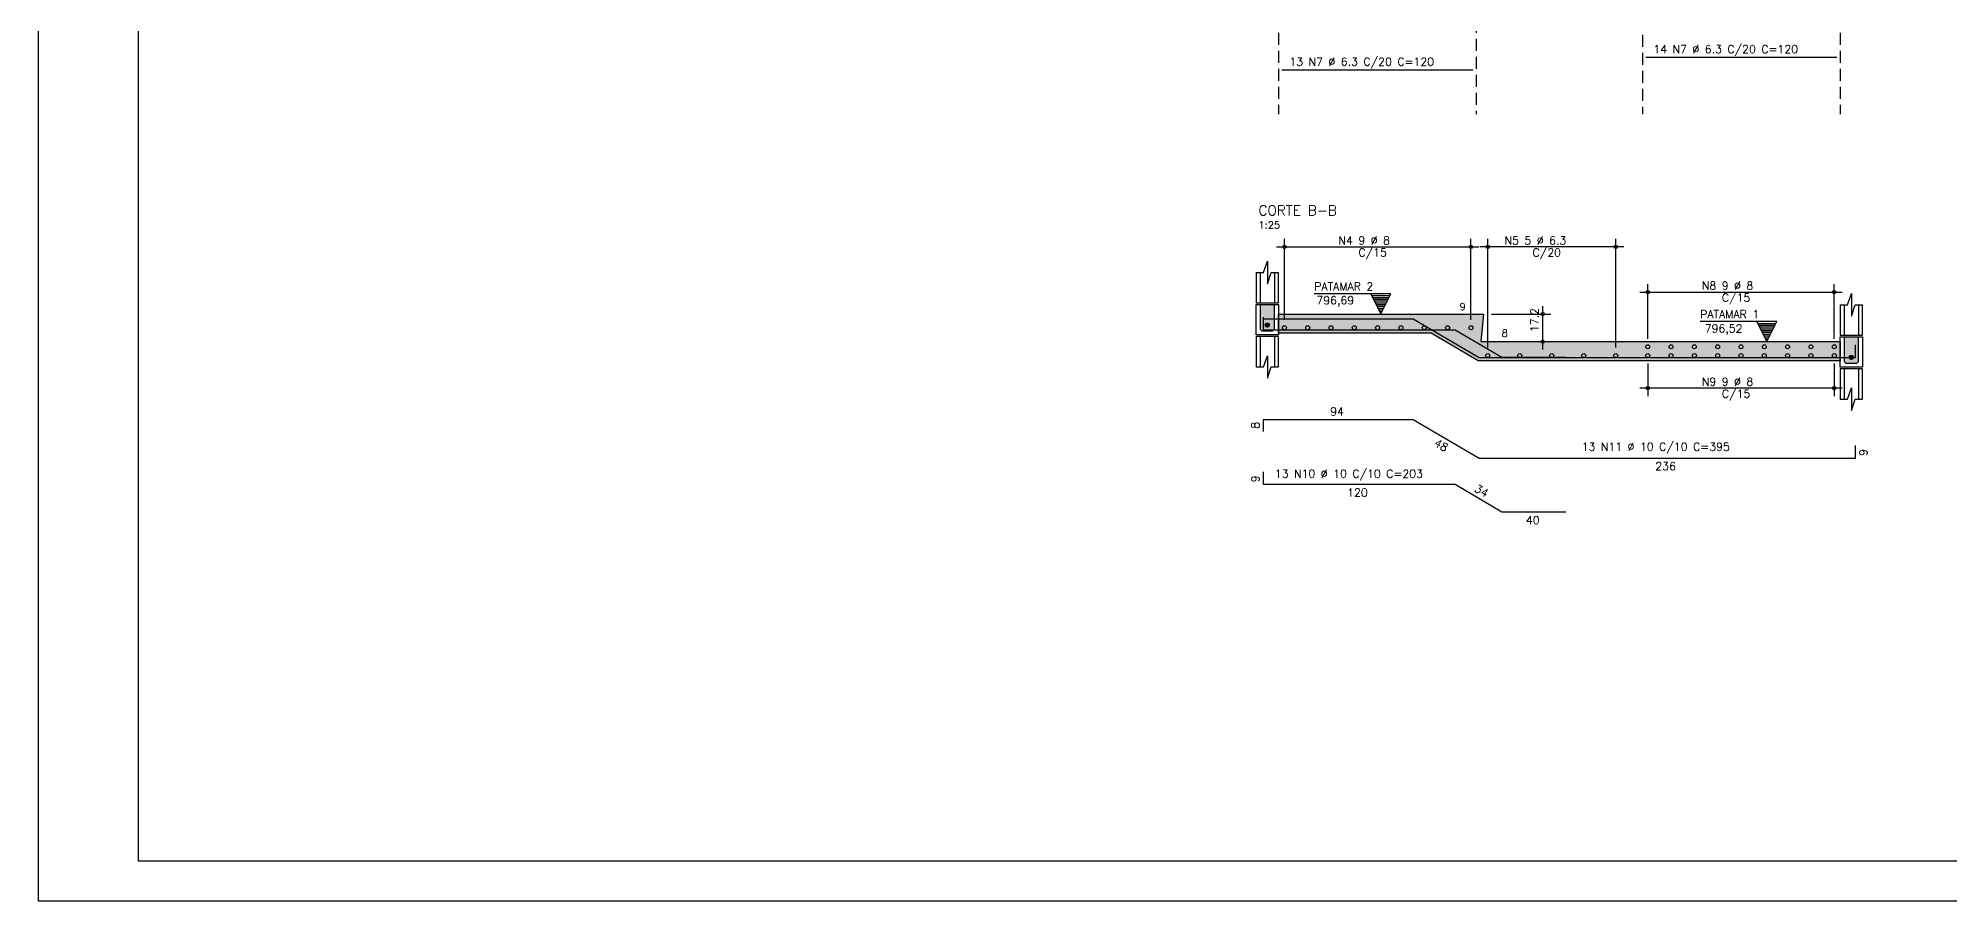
# Model space of a CAD drawing. Extents: x 0 to 84.1, y 0 to 59.4.
# Drawn here: x 0 to 47.79, y 0 to 21.57 of the extents above; entities that cross this region are included whole.
import ezdxf

# ---------------------------------------------------------------- set-up
doc = ezdxf.new("R2010")
doc.units = 0
doc.header["$MEASUREMENT"] = 0
doc.linetypes.add('ESTILO_TQS_0001', pattern=[0.45, 0.3, -0.15])
for name, color, linetype in [('ARQ_FOLHA', 7, 'CONTINUOUS'), ('PENA_01', 1, 'CONTINUOUS'), ('PENA_02', 2, 'CONTINUOUS'), ('PENA_03', 3, 'CONTINUOUS'), ('PENA_04', 4, 'CONTINUOUS'), ('PENA_05', 5, 'CONTINUOUS'), ('PENA_10', 253, 'CONTINUOUS')]:
    doc.layers.add(name, color=color, linetype=linetype)
doc.styles.get("Standard").update_dxf_attribs({"font": 'ROMANS.SHX'})

msp = doc.modelspace()

# ---------------------------------------------------------------- linework, layer by layer
at = {"layer": 'ARQ_FOLHA', "color": 1}
for points in [[(0, 0), (84.1, 0), (84.1, 59.4), (0, 59.4)], [(2.5, 1), (83.1, 1), (83.1, 58.4), (2.5, 58.4)]]:
    msp.add_lwpolyline(points, close=True, dxfattribs=at)
at = {"layer": 'PENA_01', "linetype": 'ESTILO_TQS_0001'}
for p, q in [((40.108, 28.854), (40.108, 19.668)), ((35.948, 23.354), (35.948, 19.668)), ((31.008, 22.154), (31.008, 19.668)), ((45.048, 22.154), (45.048, 19.668))]:
    msp.add_line(p, q, dxfattribs=at)
at = {"layer": 'PENA_01', "linetype": 'Continuous'}
for p, q in [((30.954, 16.352), (36.018, 16.352)), ((31.154, 14.529), (31.154, 16.552)), ((35.818, 14.529), (35.818, 16.552)), ((39.638, 16.351), (36.038, 16.351)), ((36.238, 13.833), (36.238, 16.551)), ((39.438, 13.833), (39.438, 16.551)), ((40.238, 14.053), (40.238, 15.422)), ((44.902, 14.053), (44.902, 15.422)), ((37.611, 13.783), (37.611, 14.871)), ((40.038, 15.222), (45.102, 15.222)), ((36.328, 14.671), (37.811, 14.671)), ((37.54, 13.983), (37.811, 13.983)), ((40.238, 13.433), (40.238, 12.62)), ((44.902, 13.433), (44.902, 12.62)), ((45.102, 12.82), (40.038, 12.82))]:
    msp.add_line(p, q, dxfattribs=at)
msp.add_lwpolyline([(31.008, 14.671), (36.128, 14.671), (36.068, 13.983), (45.048, 13.983), (45.048, 13.503), (35.998, 13.503), (34.824, 14.191), (31.008, 14.191), (31.008, 14.671)], dxfattribs=at)
at = {"layer": 'PENA_02', "linetype": 'Continuous'}
for points in [[(0, 0), (84.1, 0), (84.1, 59.4), (0, 59.4), (0, 0)], [(30.448, 15.711), (30.635, 15.711), (30.728, 15.991), (30.728, 15.431), (30.821, 15.711), (31.008, 15.711)], [(45.048, 14.903), (45.235, 14.903), (45.328, 15.183), (45.328, 14.623), (45.421, 14.903), (45.608, 14.903)], [(30.448, 13.351), (30.635, 13.351), (30.728, 13.631), (30.728, 13.071), (30.821, 13.351), (31.008, 13.351)], [(45.048, 12.543), (45.235, 12.543), (45.328, 12.823), (45.328, 12.263), (45.421, 12.543), (45.608, 12.543)]]:
    msp.add_lwpolyline(points, dxfattribs=at)
for centre, radius in [((31.154, 16.352), 0.0416), ((31.154, 16.352), 0.0208), ((35.818, 16.352), 0.0416), ((35.818, 16.352), 0.0208), ((36.238, 16.351), 0.0416), ((36.238, 16.351), 0.0208), ((39.438, 16.351), 0.0416), ((39.438, 16.351), 0.0208), ((40.238, 15.222), 0.0416), ((40.238, 15.222), 0.0208), ((44.902, 15.222), 0.0416), ((44.902, 15.222), 0.0208), ((37.611, 14.671), 0.04), ((37.611, 14.671), 0.02), ((37.611, 13.983), 0.04), ((37.611, 13.983), 0.02), ((40.238, 12.82), 0.0416), ((40.238, 12.82), 0.0208), ((44.902, 12.82), 0.0416), ((44.902, 12.82), 0.0208)]:
    msp.add_circle(centre, radius, dxfattribs=at)
at = {"layer": 'PENA_03', "linetype": 'Continuous'}
for p, q in [((30.448, 15.711), (30.448, 14.951)), ((30.548, 15.711), (30.548, 14.951)), ((30.908, 15.711), (30.908, 14.951)), ((31.008, 14.951), (31.008, 15.711)), ((30.448, 14.951), (31.008, 14.951)), ((33.818, 15.179), (31.898, 15.179)), ((33.568, 14.679), (33.318, 15.179)), ((33.34, 15.134), (33.796, 15.134)), ((33.363, 15.089), (33.773, 15.089)), ((33.385, 15.045), (33.751, 15.045)), ((33.407, 15), (33.729, 15)), ((33.429, 14.956), (33.707, 14.956)), ((33.452, 14.911), (33.684, 14.911)), ((33.474, 14.866), (33.662, 14.866)), ((33.496, 14.822), (33.64, 14.822)), ((33.568, 14.679), (33.818, 15.179)), ((45.048, 14.903), (45.048, 14.143)), ((45.148, 14.903), (45.148, 14.143)), ((45.508, 14.903), (45.508, 14.143)), ((45.608, 14.143), (45.608, 14.903)), ((33.519, 14.777), (33.617, 14.777)), ((33.541, 14.733), (33.595, 14.733)), ((43.466, 14.483), (41.546, 14.483)), ((43.216, 13.983), (42.966, 14.483)), ((42.988, 14.438), (43.443, 14.438)), ((43.01, 14.393), (43.421, 14.393)), ((43.033, 14.349), (43.399, 14.349)), ((43.216, 13.983), (43.466, 14.483)), ((31.008, 14.111), (30.448, 14.111)), ((30.448, 14.111), (30.448, 13.351)), ((30.548, 14.111), (30.548, 13.351)), ((30.908, 14.111), (30.908, 13.351)), ((31.008, 13.351), (31.008, 14.111)), ((43.055, 14.304), (43.377, 14.304)), ((43.077, 14.26), (43.354, 14.26)), ((43.1, 14.215), (43.332, 14.215)), ((43.122, 14.17), (43.31, 14.17)), ((43.144, 14.126), (43.287, 14.126)), ((43.166, 14.081), (43.265, 14.081)), ((43.189, 14.037), (43.243, 14.037)), ((45.048, 14.143), (45.608, 14.143)), ((45.048, 13.303), (45.048, 12.543)), ((45.608, 13.303), (45.048, 13.303)), ((45.148, 13.303), (45.148, 12.543)), ((45.508, 13.303), (45.508, 12.543)), ((45.608, 12.543), (45.608, 13.303))]:
    msp.add_line(p, q, dxfattribs=at)
for points in [[(31.008, 14.151), (30.448, 14.151), (30.448, 14.911), (31.008, 14.911), (31.008, 14.151)], [(30.548, 14.911), (30.548, 14.291), (30.588, 14.251), (30.868, 14.251), (30.908, 14.291), (30.908, 14.911)], [(33.318, 15.179), (33.568, 14.679), (33.818, 15.179), (33.318, 15.179)], [(30.676, 14.397), (30.677, 14.407), (30.68, 14.417), (30.685, 14.426), (30.692, 14.434), (30.701, 14.44), (30.71, 14.445), (30.72, 14.447), (30.731, 14.447), (30.741, 14.445), (30.751, 14.44), (30.759, 14.434), (30.766, 14.426), (30.771, 14.417), (30.775, 14.407), (30.776, 14.397), (30.775, 14.387), (30.771, 14.377), (30.766, 14.368), (30.759, 14.36), (30.751, 14.354), (30.741, 14.349), (30.731, 14.347), (30.72, 14.347), (30.71, 14.349), (30.701, 14.354), (30.692, 14.36), (30.685, 14.368), (30.68, 14.377), (30.677, 14.387), (30.676, 14.397)], [(42.966, 14.483), (43.216, 13.983), (43.466, 14.483), (42.966, 14.483)], [(45.608, 13.343), (45.048, 13.343), (45.048, 14.103), (45.608, 14.103), (45.608, 13.343)], [(45.148, 14.103), (45.148, 13.483), (45.188, 13.443), (45.468, 13.443), (45.508, 13.483), (45.508, 14.103)], [(45.276, 13.589), (45.277, 13.599), (45.28, 13.609), (45.285, 13.618), (45.292, 13.626), (45.301, 13.632), (45.31, 13.637), (45.32, 13.639), (45.331, 13.639), (45.341, 13.637), (45.351, 13.632), (45.359, 13.626), (45.366, 13.618), (45.371, 13.609), (45.375, 13.599), (45.376, 13.589), (45.375, 13.579), (45.371, 13.569), (45.366, 13.56), (45.359, 13.552), (45.351, 13.546), (45.341, 13.541), (45.331, 13.539), (45.32, 13.539), (45.31, 13.541), (45.301, 13.546), (45.292, 13.552), (45.285, 13.56), (45.28, 13.569), (45.277, 13.579), (45.276, 13.589)]]:
    msp.add_lwpolyline(points, dxfattribs=at)
for centre in [(30.726, 14.397), (31.154, 14.329), (31.737, 14.329), (32.319, 14.329), (32.902, 14.329), (33.484, 14.329), (34.067, 14.329), (34.649, 14.329), (35.232, 14.329), (35.818, 14.329), (40.238, 13.853), (40.821, 13.853), (41.403, 13.853), (41.986, 13.853), (42.568, 13.853), (43.151, 13.853), (43.733, 13.853), (44.316, 13.853), (44.902, 13.853), (36.238, 13.633), (37.038, 13.633), (37.838, 13.633), (38.638, 13.633), (39.438, 13.633), (40.238, 13.633), (40.821, 13.633), (41.403, 13.633), (41.986, 13.633), (42.568, 13.633), (43.151, 13.633), (43.733, 13.633), (44.316, 13.633), (44.902, 13.633), (45.326, 13.589)]:
    msp.add_circle(centre, 0.05, dxfattribs=at)
for points in [[(30.676, 14.397), (30.71, 14.445), (30.72, 14.447)], [(30.676, 14.397), (30.72, 14.447), (30.731, 14.447)], [(30.676, 14.397), (30.731, 14.447), (30.741, 14.445)], [(30.676, 14.397), (30.701, 14.44), (30.71, 14.445)], [(30.676, 14.397), (30.741, 14.445), (30.751, 14.44)], [(30.676, 14.397), (30.692, 14.434), (30.701, 14.44)], [(30.676, 14.397), (30.751, 14.44), (30.759, 14.434)], [(30.676, 14.397), (30.685, 14.426), (30.692, 14.434)], [(30.676, 14.397), (30.759, 14.434), (30.766, 14.426)], [(30.676, 14.397), (30.68, 14.417), (30.685, 14.426)], [(30.676, 14.397), (30.766, 14.426), (30.771, 14.417)], [(30.676, 14.397), (30.677, 14.407), (30.68, 14.417)], [(30.676, 14.397), (30.771, 14.417), (30.775, 14.407)], [(30.676, 14.397), (30.775, 14.407), (30.776, 14.397)], [(30.676, 14.397), (30.776, 14.397), (30.775, 14.387)], [(30.676, 14.397), (30.775, 14.387), (30.771, 14.377)], [(30.676, 14.397), (30.771, 14.377), (30.766, 14.368)], [(30.676, 14.397), (30.766, 14.368), (30.759, 14.36)], [(30.676, 14.397), (30.759, 14.36), (30.751, 14.354)], [(30.676, 14.397), (30.751, 14.354), (30.741, 14.349)], [(30.676, 14.397), (30.741, 14.349), (30.731, 14.347)], [(30.676, 14.397), (30.731, 14.347), (30.72, 14.347)], [(30.676, 14.397), (30.72, 14.347), (30.71, 14.349)], [(30.676, 14.397), (30.71, 14.349), (30.701, 14.354)], [(30.676, 14.397), (30.701, 14.354), (30.692, 14.36)], [(30.676, 14.397), (30.692, 14.36), (30.685, 14.368)], [(30.676, 14.397), (30.685, 14.368), (30.68, 14.377)], [(30.676, 14.397), (30.68, 14.377), (30.677, 14.387)], [(30.676, 14.397), (30.677, 14.387), (30.676, 14.397)], [(45.276, 13.589), (45.31, 13.637), (45.32, 13.639)], [(45.276, 13.589), (45.32, 13.639), (45.331, 13.639)], [(45.276, 13.589), (45.331, 13.639), (45.341, 13.637)], [(45.276, 13.589), (45.301, 13.632), (45.31, 13.637)], [(45.276, 13.589), (45.341, 13.637), (45.351, 13.632)], [(45.276, 13.589), (45.292, 13.626), (45.301, 13.632)], [(45.276, 13.589), (45.351, 13.632), (45.359, 13.626)], [(45.276, 13.589), (45.285, 13.618), (45.292, 13.626)], [(45.276, 13.589), (45.359, 13.626), (45.366, 13.618)], [(45.276, 13.589), (45.28, 13.609), (45.285, 13.618)], [(45.276, 13.589), (45.366, 13.618), (45.371, 13.609)], [(45.276, 13.589), (45.277, 13.599), (45.28, 13.609)], [(45.276, 13.589), (45.371, 13.609), (45.375, 13.599)], [(45.276, 13.589), (45.375, 13.599), (45.376, 13.589)], [(45.276, 13.589), (45.376, 13.589), (45.375, 13.579)], [(45.276, 13.589), (45.375, 13.579), (45.371, 13.569)], [(45.276, 13.589), (45.371, 13.569), (45.366, 13.56)], [(45.276, 13.589), (45.366, 13.56), (45.359, 13.552)], [(45.276, 13.589), (45.359, 13.552), (45.351, 13.546)], [(45.276, 13.589), (45.351, 13.546), (45.341, 13.541)], [(45.276, 13.589), (45.341, 13.541), (45.331, 13.539)], [(45.276, 13.589), (45.331, 13.539), (45.32, 13.539)], [(45.276, 13.589), (45.32, 13.539), (45.31, 13.541)], [(45.276, 13.589), (45.31, 13.541), (45.301, 13.546)], [(45.276, 13.589), (45.301, 13.546), (45.292, 13.552)], [(45.276, 13.589), (45.292, 13.552), (45.285, 13.56)], [(45.276, 13.589), (45.285, 13.56), (45.28, 13.569)], [(45.276, 13.589), (45.28, 13.569), (45.277, 13.579)], [(45.276, 13.589), (45.277, 13.579), (45.276, 13.589)]]:
    msp.add_solid(points, dxfattribs=at)
at = {"layer": 'PENA_05', "linetype": 'Continuous'}
for p, q in [((40.188, 21.096), (44.968, 21.096)), ((31.088, 20.782), (35.868, 20.782)), ((30.628, 14.271), (30.628, 14.591)), ((30.628, 14.247), (30.628, 14.551)), ((30.628, 14.551), (34.372, 14.551)), ((34.372, 14.551), (36.024, 13.583)), ((35.42, 14.271), (30.628, 14.271)), ((36.593, 13.583), (35.42, 14.271)), ((45.428, 13.583), (45.428, 13.903)), ((36.024, 13.583), (45.428, 13.583)), ((38.193, 13.583), (36.593, 13.583)), ((30.628, 11.731), (30.628, 12.035)), ((30.628, 12.035), (34.372, 12.035)), ((34.372, 12.035), (36.024, 11.067)), ((36.024, 11.067), (45.428, 11.067)), ((45.428, 11.067), (45.428, 11.387)), ((30.628, 10.408), (30.628, 10.728)), ((35.42, 10.408), (30.628, 10.408)), ((36.593, 9.72), (35.42, 10.408)), ((38.193, 9.72), (36.593, 9.72))]:
    msp.add_line(p, q, dxfattribs=at)
at = {"layer": 'PENA_10', "linetype": 'Continuous'}
for points in [[(30.908, 14.911), (30.548, 14.911), (30.548, 14.291)], [(30.908, 14.911), (30.548, 14.291), (30.588, 14.251)], [(30.908, 14.911), (30.588, 14.251), (30.868, 14.251)], [(30.908, 14.911), (30.868, 14.251), (30.908, 14.291)], [(30.908, 14.911), (30.908, 14.291), (30.908, 14.911)], [(36.128, 14.671), (34.824, 14.191), (31.008, 14.191)], [(31.008, 14.191), (31.008, 14.671), (36.128, 14.671)], [(35.998, 13.503), (34.824, 14.191), (36.128, 14.671)], [(36.068, 13.983), (35.998, 13.503), (36.128, 14.671)], [(45.048, 13.503), (35.998, 13.503), (36.068, 13.983)], [(45.048, 13.983), (45.048, 13.503), (36.068, 13.983)], [(45.508, 14.103), (45.148, 14.103), (45.148, 13.483)], [(45.508, 14.103), (45.148, 13.483), (45.188, 13.443)], [(45.508, 14.103), (45.188, 13.443), (45.468, 13.443)], [(45.508, 14.103), (45.468, 13.443), (45.508, 13.483)], [(45.508, 14.103), (45.508, 13.483), (45.508, 14.103)]]:
    msp.add_solid(points, dxfattribs=at)

# ---------------------------------------------------------------- texts
at = {"layer": 'PENA_03', "linetype": 'Continuous'}
for s, height, p in [('13 N7 %%c 6.3 C/20 C=120', 0.2, (31.278, 20.882)), ('14 N7 %%c 6.3 C/20 C=120', 0.2, (40.378, 21.196)), ('1:25', 0.18, (30.507, 16.81)), ('N4 9 %%c 8', 0.2, (32.506, 16.412)), ('C/15', 0.2, (33.006, 16.112)), ('N5 5 %%c 6.3', 0.2, (36.658, 16.411)), ('C/20', 0.2, (37.358, 16.111)), ('N8 9 %%c 8', 0.2, (41.59, 15.282)), ('9', 0.18, (35.536, 14.766)), ('C/15', 0.2, (42.09, 14.982)), ('8', 0.18, (36.587, 14.105)), ('N9 9 %%c 8', 0.2, (41.59, 12.88)), ('C/15', 0.2, (42.09, 12.58)), ('94', 0.2, (32.3, 12.135)), ('13 N11 %%c 10 C/10 C=395', 0.2, (38.585, 11.254)), ('13 N10 %%c 10 C/10 C=203', 0.2, (30.915, 10.579)), ('236', 0.2, (40.426, 10.767)), ('120', 0.2, (32.724, 10.108)), ('40', 0.2, (37.193, 9.42))]:
    msp.add_text(s, height=height, dxfattribs=at).set_placement(p)
for s, rotation, p in [('17.2', 90, (37.507, 14.221)), ('8', 90, (30.528, 11.803)), ('48', 329.6209, (34.874, 11.394)), ('9', 90, (45.728, 11.127)), ('9', 90, (30.528, 10.468)), ('34', 329.6209, (35.884, 10.252))]:
    msp.add_text(s, height=0.2, rotation=rotation, dxfattribs=at).set_placement(p)
at = {"layer": 'PENA_04', "linetype": 'Continuous'}
for s, p in [('PATAMAR 2', (31.901, 15.263)), ('796,69', (31.954, 14.915)), ('PATAMAR 1', (41.548, 14.567)), ('796,52', (41.663, 14.211))]:
    msp.add_text(s, height=0.2, dxfattribs=at).set_placement(p)
at = {"layer": 'PENA_05', "linetype": 'Continuous'}
msp.add_text('CORTE B-B', height=0.25, dxfattribs=at).set_placement((30.505, 17.139))

doc.saveas('drawing.dxf')
